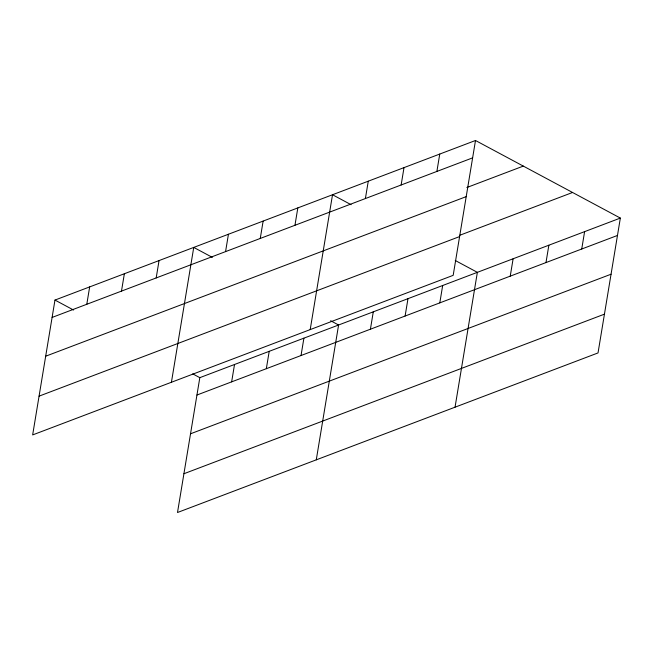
<?xml version="1.0" encoding="UTF-8"?>
<svg xmlns="http://www.w3.org/2000/svg" width="653" height="653" viewBox="0 0 653 653"><rect width="100%" height="100%" fill="white"/><g stroke="black" fill="none" stroke-linecap="round" stroke-linejoin="round"><path stroke-width="0.98" d="M475.498 140.493L54.974 300.07L32.65 434.922L453.182 275.337L475.498 140.493L620.35 218.078L598.026 352.93L177.502 512.507L199.818 377.663L620.35 218.078M86.792 304.274L89.665 286.912M121.482 291.107L124.364 273.746M156.181 277.949L159.054 260.58M171.421 382.258L193.745 247.414L212.339 257.372M225.563 251.617L228.444 234.247M231.644 381.866L234.517 364.496M260.261 238.451L263.135 221.081M266.334 368.7L269.207 351.33M294.952 225.285L297.825 207.915M301.025 355.534L303.906 338.164M310.199 329.594L332.524 194.749L351.11 204.707M316.272 459.843L338.597 324.998L330.63 320.729M365.394 198.553L368.268 181.183M370.414 329.202L373.287 311.832M401.138 184.987L404.011 167.625M405.105 316.036L407.986 298.666M436.881 171.429L439.755 154.059M439.804 302.87L442.677 285.5M455.043 407.186L477.367 272.334L455.239 260.482M510.238 276.146L513.119 258.776M545.981 262.579L548.863 245.21M581.733 249.013L584.606 231.644M52.101 317.44L472.625 157.863M466.862 187.517L523.298 166.099M45.677 356.212L466.209 196.626M459.671 235.309L572.55 192.48M39.066 396.151L459.598 236.574M196.945 395.032L617.477 235.447M190.529 433.796L611.053 274.219M183.917 473.735L604.441 314.158M54.974 300.07L73.56 310.028M192.741 373.867L199.818 377.663"/></g></svg>
